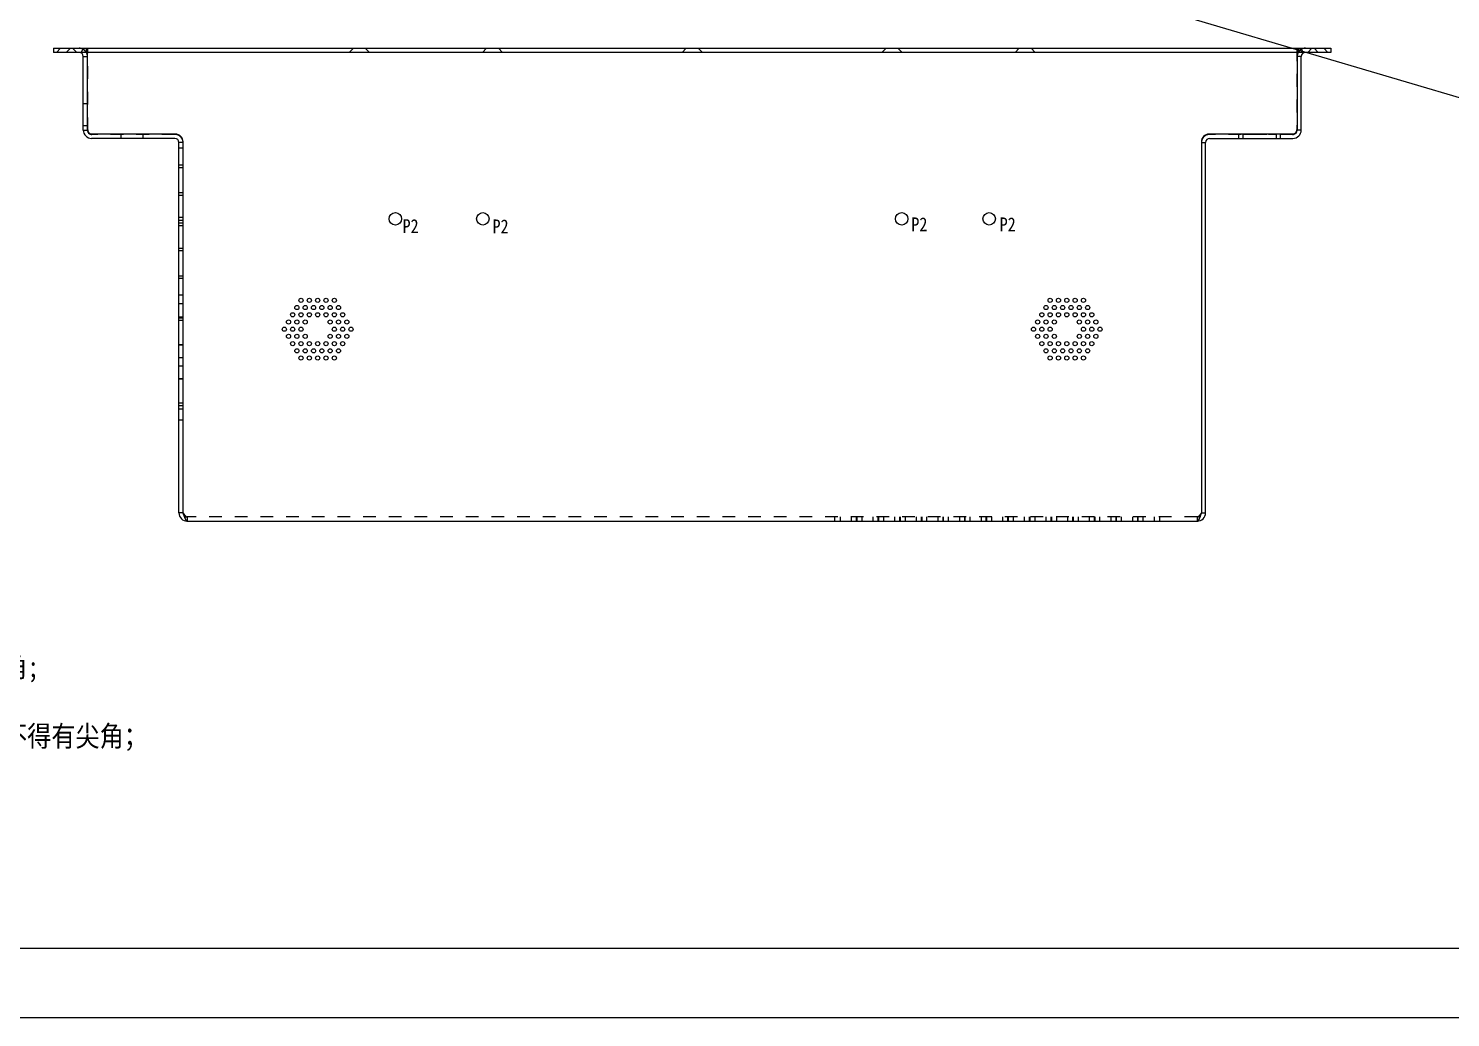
# Model space of a CAD drawing. Header units: millimetres. Extents: x -177 to 18421, y -5017 to 3255.
# Drawn here: x 1906 to 2418, y 1112 to 1469 of the extents above; entities that cross this region are included whole.
import ezdxf

# ---------------------------------------------------------------- set-up
doc = ezdxf.new("R2010")
doc.units = ezdxf.units.MM
doc.header["$LTSCALE"] = 46.255
doc.linetypes.add('HIDDEN', pattern=[0.2, 0.1, -0.1])
doc.layers.get('0').update_dxf_attribs({"linetype": 'CONTINUOUS'})
for name, color, linetype in [('02___PRT_ALL_AXES', 7, 'CONTINUOUS'), ('03___PRT_ALL_CURVES', 7, 'CONTINUOUS'), ('DEFAULT_2', 8, 'HIDDEN')]:
    doc.layers.add(name, color=color, linetype=linetype)
doc.styles.get("Standard").update_dxf_attribs({"font": 'txt', "width": 0.85})

msp = doc.modelspace()

# ---------------------------------------------------------------- linework, layer by layer
msp.add_line((-176.891, 2211.998), (3543.087, 1111.998))
at = {"color": 7, "linetype": 'Continuous'}
for p, q in [((1914.652, 1461.465), (1914.652, 1459.965)), ((1914.652, 1461.465), (2375.052, 1461.465)), ((2375.052, 1461.465), (2375.052, 1459.965)), ((1961.352, 1293.965), (1959.852, 1293.965)), ((2328.352, 1293.965), (2329.852, 1293.965))]:
    msp.add_line(p, q, dxfattribs=at)
at = {"color": 3, "linetype": 'Continuous'}
for p, q in [((2375.052, 1459.965), (1914.652, 1459.965)), ((1925.352, 1431.965), (1925.352, 1458.465)), ((1926.852, 1431.765), (1926.852, 1459.965)), ((2362.852, 1459.965), (2362.852, 1431.765)), ((2364.352, 1431.965), (2364.352, 1458.465)), ((1958.552, 1430.465), (1928.152, 1430.465)), ((2361.552, 1430.465), (2331.152, 1430.465)), ((1958.352, 1428.965), (1928.352, 1428.965)), ((1959.852, 1293.965), (1959.852, 1427.465)), ((1961.352, 1293.965), (1961.352, 1427.665)), ((2328.352, 1427.665), (2328.352, 1293.965)), ((2329.852, 1293.965), (2329.852, 1427.465)), ((2331.352, 1428.965), (2361.352, 1428.965)), ((1962.852, 1290.965), (2326.852, 1290.965))]:
    msp.add_line(p, q, dxfattribs=at)
at = {"color": 7, "linetype": 'Continuous'}
for points in [[(1608.287, 1111.998), (3158.287, 1111.998), (3158.287, 2211.998), (1608.287, 2211.998)], [(1633.287, 1136.998), (3133.287, 1136.998), (3133.287, 2186.998), (1633.287, 2186.998)]]:
    msp.add_lwpolyline(points, close=True, dxfattribs=at)
at = {"color": 3, "linetype": 'Continuous'}
for centre, radius, start, end in [((1923.852, 1458.465), 1.5, 0, 90), ((2365.852, 1458.465), 1.5, 90, 180), ((1928.352, 1431.965), 3, 180, 270), ((1928.152, 1431.765), 1.3, 180, 270), ((1958.552, 1427.665), 2.8, 0, 90), ((2331.152, 1427.665), 2.8, 90, 180), ((2361.352, 1431.965), 3, 270, 0), ((2361.552, 1431.765), 1.3, 270, 0), ((1958.352, 1427.465), 1.5, 0, 90), ((2331.352, 1427.465), 1.5, 90, 180), ((1962.852, 1293.965), 3, 180, 270), ((2326.852, 1293.965), 3, 270, 0)]:
    msp.add_arc(centre, radius, start, end, dxfattribs=at)
at = {"color": 7, "linetype": 'Continuous'}
for centre, radius, start, end in [((1923.852, 1458.465), 3, 0, 30.09241), ((2365.852, 1458.465), 3, 149.90759, 180), ((1958.352, 1427.465), 3, 3.817, 86.183), ((1958.362, 1427.52), 2.99, 2.76759, 70.08187), ((2331.341, 1427.52), 2.99, 109.91813, 177.23241), ((2331.352, 1427.465), 3, 93.817, 176.183), ((1962.852, 1293.965), 1.5, 180, 215.39848), ((1985.311, 1310.031), 28.92, 214.11217, 214.33489), ((2326.852, 1293.965), 1.5, 324.60152, 0), ((2304.393, 1310.031), 28.92, 325.66511, 325.88783)]:
    msp.add_arc(centre, radius, start, end, dxfattribs=at)
at = {"color": 3, "linetype": 'Continuous'}
for points in [[(1961.352, 1293.965), (1961.474, 1293.581), (1961.651, 1293.022), (1961.904, 1292.315), (1962.086, 1291.865), (1962.271, 1291.489), (1962.477, 1291.162), (1962.705, 1290.965), (1962.852, 1290.965)], [(2328.352, 1293.965), (2328.229, 1293.581), (2328.052, 1293.022), (2327.799, 1292.315), (2327.617, 1291.865), (2327.432, 1291.489), (2327.226, 1291.162), (2326.998, 1290.965), (2326.852, 1290.965)]]:
    msp.add_open_spline(points, degree=3, knots=[0, 0, 0, 0, 0.3508516, 0.5110678, 0.6539255, 0.7752257, 0.8724512, 1, 1, 1, 1], dxfattribs=at)
at = {"layer": '02___PRT_ALL_AXES', "color": 8, "linetype": 'HIDDEN'}
for p, q in [((1926.952, 1459.965), (1926.952, 1461.465)), ((2343.352, 1430.465), (2355.352, 1430.465)), ((2343.352, 1430.465), (2343.352, 1428.965)), ((2355.352, 1430.465), (2355.352, 1428.965)), ((2343.352, 1428.965), (2355.352, 1428.965))]:
    msp.add_line(p, q, dxfattribs=at)
at = {"layer": '02___PRT_ALL_AXES', "color": 3, "linetype": 'Continuous'}
for centre, radius in [((2037.852, 1399.965), 2.25), ((2069.352, 1399.965), 2.25), ((2220.352, 1399.965), 2.25), ((2251.852, 1399.965), 2.25), ((2002.352, 1367.955), 0.75), ((2003.852, 1370.553), 0.75), ((2005.352, 1367.955), 0.75), ((2006.852, 1370.553), 0.75), ((2008.352, 1367.955), 0.75), ((2009.852, 1370.553), 0.75), ((2011.352, 1367.955), 0.75), ((2012.852, 1370.553), 0.75), ((2014.352, 1367.955), 0.75), ((2015.852, 1370.553), 0.75), ((2017.352, 1367.955), 0.75), ((2272.352, 1367.955), 0.75), ((2273.852, 1370.553), 0.75), ((2275.352, 1367.955), 0.75), ((2276.852, 1370.553), 0.75), ((2278.352, 1367.955), 0.75), ((2279.852, 1370.553), 0.75), ((2281.352, 1367.955), 0.75), ((2282.852, 1370.553), 0.75), ((2284.352, 1367.955), 0.75), ((2285.852, 1370.553), 0.75), ((2287.352, 1367.955), 0.75), ((1999.352, 1362.759), 0.75), ((2000.852, 1365.357), 0.75), ((2002.352, 1362.759), 0.75), ((2003.852, 1365.357), 0.75), ((2005.352, 1362.759), 0.75), ((2006.852, 1365.357), 0.75), ((2009.852, 1365.357), 0.75), ((2012.852, 1365.357), 0.75), ((2014.352, 1362.759), 0.75), ((2015.852, 1365.357), 0.75), ((2017.352, 1362.759), 0.75), ((2018.852, 1365.357), 0.75), ((2020.352, 1362.759), 0.75), ((2269.352, 1362.759), 0.75), ((2270.852, 1365.357), 0.75), ((2272.352, 1362.759), 0.75), ((2273.852, 1365.357), 0.75), ((2275.352, 1362.759), 0.75), ((2276.852, 1365.357), 0.75), ((2279.852, 1365.357), 0.75), ((2282.852, 1365.357), 0.75), ((2284.352, 1362.759), 0.75), ((2285.852, 1365.357), 0.75), ((2287.352, 1362.759), 0.75), ((2288.852, 1365.357), 0.75), ((2290.352, 1362.759), 0.75), ((1997.852, 1360.161), 0.75), ((2000.852, 1360.161), 0.75), ((2003.852, 1360.161), 0.75), ((2015.852, 1360.161), 0.75), ((2018.852, 1360.161), 0.75), ((2021.852, 1360.161), 0.75), ((2267.852, 1360.161), 0.75), ((2270.852, 1360.161), 0.75), ((2273.852, 1360.161), 0.75), ((2285.852, 1360.161), 0.75), ((2288.852, 1360.161), 0.75), ((2291.852, 1360.161), 0.75), ((1999.352, 1357.563), 0.75), ((2000.852, 1354.965), 0.75), ((2002.352, 1357.563), 0.75), ((2003.852, 1354.965), 0.75), ((2005.352, 1357.563), 0.75), ((2006.852, 1354.965), 0.75), ((2009.852, 1354.965), 0.75), ((2012.852, 1354.965), 0.75), ((2014.352, 1357.563), 0.75), ((2015.852, 1354.965), 0.75), ((2017.352, 1357.563), 0.75), ((2018.852, 1354.965), 0.75), ((2020.352, 1357.563), 0.75), ((2269.352, 1357.563), 0.75), ((2270.852, 1354.965), 0.75), ((2272.352, 1357.563), 0.75), ((2273.852, 1354.965), 0.75), ((2275.352, 1357.563), 0.75), ((2276.852, 1354.965), 0.75), ((2279.852, 1354.965), 0.75), ((2282.852, 1354.965), 0.75), ((2284.352, 1357.563), 0.75), ((2285.852, 1354.965), 0.75), ((2287.352, 1357.563), 0.75), ((2288.852, 1354.965), 0.75), ((2290.352, 1357.563), 0.75), ((2002.352, 1352.367), 0.75), ((2003.852, 1349.769), 0.75), ((2005.352, 1352.367), 0.75), ((2006.852, 1349.769), 0.75), ((2008.352, 1352.367), 0.75), ((2009.852, 1349.769), 0.75), ((2011.352, 1352.367), 0.75), ((2012.852, 1349.769), 0.75), ((2014.352, 1352.367), 0.75), ((2015.852, 1349.769), 0.75), ((2017.352, 1352.367), 0.75), ((2272.352, 1352.367), 0.75), ((2273.852, 1349.769), 0.75), ((2275.352, 1352.367), 0.75), ((2276.852, 1349.769), 0.75), ((2278.352, 1352.367), 0.75), ((2279.852, 1349.769), 0.75), ((2281.352, 1352.367), 0.75), ((2282.852, 1349.769), 0.75), ((2284.352, 1352.367), 0.75), ((2285.852, 1349.769), 0.75), ((2287.352, 1352.367), 0.75)]:
    msp.add_circle(centre, radius, dxfattribs=at)
at = {"layer": '03___PRT_ALL_CURVES', "color": 4, "linetype": 'Continuous'}
msp.add_circle((2279.852, 1354.965), 0.75, dxfattribs=at)
at = {"layer": 'DEFAULT_2', "color": 8, "linetype": 'HIDDEN'}
for p, q in [((1915.702, 1459.965), (1917.202, 1461.465)), ((1919.202, 1459.965), (1920.702, 1461.465)), ((1923.002, 1459.965), (1921.502, 1461.465)), ((1924.551, 1459.792), (1925.25, 1461.119)), ((1926.502, 1459.965), (1925.002, 1461.465)), ((1926.352, 1461.465), (1926.352, 1459.965)), ((1926.852, 1461.465), (1926.852, 1459.965)), ((1926.952, 1431.876), (1926.952, 1461.465)), ((2021.202, 1459.965), (2022.702, 1461.465)), ((2028.502, 1459.965), (2027.002, 1461.465)), ((2069.202, 1459.965), (2070.702, 1461.465)), ((2076.502, 1459.965), (2075.002, 1461.465)), ((2141.202, 1459.965), (2142.702, 1461.465)), ((2148.502, 1459.965), (2147.002, 1461.465)), ((2213.202, 1459.965), (2214.702, 1461.465)), ((2220.502, 1459.965), (2219.002, 1461.465)), ((2261.202, 1459.965), (2262.702, 1461.465)), ((2268.502, 1459.965), (2267.002, 1461.465)), ((2362.752, 1461.465), (2362.752, 1431.876)), ((2362.852, 1461.465), (2362.852, 1459.965)), ((2363.202, 1459.965), (2364.702, 1461.465)), ((2363.352, 1461.465), (2363.352, 1459.965)), ((2365.152, 1459.792), (2364.453, 1461.119)), ((2366.702, 1459.965), (2368.202, 1461.465)), ((2370.502, 1459.965), (2369.002, 1461.465)), ((2374.002, 1459.965), (2372.502, 1461.465)), ((1925.352, 1458.465), (1926.852, 1458.465)), ((2364.352, 1458.465), (2362.852, 1458.465)), ((1926.852, 1441.465), (1925.352, 1441.465)), ((1926.852, 1433.465), (1925.352, 1433.465)), ((1925.352, 1431.965), (1926.852, 1431.965)), ((1958.352, 1430.512), (1928.452, 1430.512)), ((1958.352, 1430.381), (1928.452, 1430.381)), ((1938.852, 1430.465), (1938.852, 1428.965)), ((1946.852, 1430.465), (1946.852, 1428.965)), ((2361.252, 1430.512), (2331.352, 1430.512)), ((2361.252, 1430.381), (2331.352, 1430.381)), ((2341.852, 1428.965), (2341.852, 1430.465)), ((2356.852, 1428.965), (2356.852, 1430.465)), ((2364.352, 1431.965), (2362.852, 1431.965)), ((1961.352, 1427.465), (1959.852, 1427.465)), ((1961.352, 1425.465), (1959.852, 1425.465)), ((2328.352, 1427.465), (2329.852, 1427.465)), ((1959.852, 1419.421), (1961.352, 1419.421)), ((1959.852, 1418.497), (1961.352, 1418.497)), ((1959.852, 1409.424), (1961.352, 1409.424)), ((1959.852, 1408.5), (1961.352, 1408.5)), ((1961.352, 1400.465), (1959.852, 1400.465)), ((1959.852, 1399.427), (1961.352, 1399.427)), ((1959.852, 1398.503), (1961.352, 1398.503)), ((1961.352, 1397.465), (1959.852, 1397.465)), ((1959.852, 1389.43), (1961.352, 1389.43)), ((1959.852, 1388.506), (1961.352, 1388.506)), ((1959.852, 1379.433), (1961.352, 1379.433)), ((1959.852, 1378.509), (1961.352, 1378.509)), ((1961.352, 1372.465), (1959.852, 1372.465)), ((1959.852, 1369.465), (1961.352, 1369.465)), ((1961.352, 1364.465), (1959.852, 1364.465)), ((1959.852, 1364.228), (1961.352, 1364.228)), ((1959.852, 1363.465), (1961.352, 1363.465)), ((1959.852, 1354.66), (1961.352, 1354.66)), ((1959.852, 1354.552), (1961.352, 1354.552)), ((1959.852, 1349.965), (1961.352, 1349.965)), ((1959.852, 1346.965), (1961.352, 1346.965)), ((1959.852, 1342.378), (1961.352, 1342.378)), ((1959.852, 1342.27), (1961.352, 1342.27)), ((1961.352, 1333.465), (1959.852, 1333.465)), ((1959.852, 1332.701), (1961.352, 1332.701)), ((1959.852, 1331.465), (1961.352, 1331.465)), ((1959.852, 1327.465), (1961.352, 1327.465)), ((1961.352, 1293.703), (1961.352, 1293.965)), ((1961.352, 1293.834), (1961.367, 1293.812)), ((1962.852, 1292.465), (1962.852, 1290.965)), ((2326.852, 1292.465), (1962.852, 1292.465)), ((2196.292, 1290.965), (2196.292, 1292.465)), ((2198.292, 1290.965), (2198.292, 1292.465)), ((2202.292, 1290.965), (2202.292, 1292.465)), ((2204.086, 1290.965), (2204.086, 1292.465)), ((2204.292, 1290.965), (2204.292, 1292.465)), ((2206.086, 1290.965), (2206.086, 1292.465)), ((2210.086, 1290.965), (2210.086, 1292.465)), ((2211.88, 1290.965), (2211.88, 1292.465)), ((2212.086, 1290.965), (2212.086, 1292.465)), ((2213.88, 1290.965), (2213.88, 1292.465)), ((2217.88, 1290.965), (2217.88, 1292.465)), ((2219.675, 1290.965), (2219.675, 1292.465)), ((2219.88, 1290.965), (2219.88, 1292.465)), ((2221.675, 1290.965), (2221.675, 1292.465)), ((2225.675, 1290.965), (2225.675, 1292.465)), ((2227.469, 1290.965), (2227.469, 1292.465)), ((2227.675, 1290.965), (2227.675, 1292.465)), ((2229.469, 1290.965), (2229.469, 1292.465)), ((2233.469, 1290.965), (2233.469, 1292.465)), ((2235.263, 1290.965), (2235.263, 1292.465)), ((2235.469, 1290.965), (2235.469, 1292.465)), ((2237.263, 1290.965), (2237.263, 1292.465)), ((2241.263, 1290.965), (2241.263, 1292.465)), ((2243.057, 1290.965), (2243.057, 1292.465)), ((2243.263, 1290.965), (2243.263, 1292.465)), ((2245.057, 1290.965), (2245.057, 1292.465)), ((2249.057, 1290.965), (2249.057, 1292.465)), ((2250.852, 1290.965), (2250.852, 1292.465)), ((2251.057, 1290.965), (2251.057, 1292.465)), ((2252.852, 1290.965), (2252.852, 1292.465)), ((2256.852, 1290.965), (2256.852, 1292.465)), ((2258.646, 1290.965), (2258.646, 1292.465)), ((2258.852, 1290.965), (2258.852, 1292.465)), ((2260.646, 1290.965), (2260.646, 1292.465)), ((2264.646, 1290.965), (2264.646, 1292.465)), ((2266.44, 1290.965), (2266.44, 1292.465)), ((2266.646, 1290.965), (2266.646, 1292.465)), ((2268.44, 1290.965), (2268.44, 1292.465)), ((2272.44, 1290.965), (2272.44, 1292.465)), ((2274.234, 1290.965), (2274.234, 1292.465)), ((2274.44, 1290.965), (2274.44, 1292.465)), ((2276.234, 1290.965), (2276.234, 1292.465)), ((2280.234, 1290.965), (2280.234, 1292.465)), ((2282.029, 1290.965), (2282.029, 1292.465)), ((2282.234, 1290.965), (2282.234, 1292.465)), ((2284.029, 1290.965), (2284.029, 1292.465)), ((2288.029, 1290.965), (2288.029, 1292.465)), ((2289.823, 1290.965), (2289.823, 1292.465)), ((2290.029, 1290.965), (2290.029, 1292.465)), ((2291.823, 1290.965), (2291.823, 1292.465)), ((2295.823, 1290.965), (2295.823, 1292.465)), ((2297.617, 1290.965), (2297.617, 1292.465)), ((2297.823, 1290.965), (2297.823, 1292.465)), ((2299.617, 1290.965), (2299.617, 1292.465)), ((2303.617, 1290.965), (2303.617, 1292.465)), ((2305.411, 1290.965), (2305.411, 1292.465)), ((2305.617, 1290.965), (2305.617, 1292.465)), ((2307.411, 1290.965), (2307.411, 1292.465)), ((2311.411, 1290.965), (2311.411, 1292.465)), ((2313.411, 1290.965), (2313.411, 1292.465)), ((2326.852, 1292.465), (2326.852, 1290.965)), ((2328.337, 1293.812), (2328.352, 1293.834)), ((2328.352, 1293.703), (2328.352, 1293.965))]:
    msp.add_line(p, q, dxfattribs=at)
for centre, radius, start, end in [((1923.852, 1458.465), 3, 30.09241, 90), ((2365.852, 1458.465), 3, 90, 149.90759), ((1928.352, 1431.965), 1.5, 180, 270), ((1928.433, 1432.006), 1.482, 180.00037, 181.21215), ((1928.445, 1432.007), 1.493, 181.21892, 188.88179), ((1928.438, 1431.876), 1.487, 180.00328, 183.87201), ((1928.444, 1431.876), 1.493, 183.87032, 227.51544), ((1928.439, 1432.006), 1.488, 188.88243, 191.28597), ((1928.448, 1432.01), 1.497, 191.35941, 258.85903), ((1928.452, 1431.888), 1.507, 247.5163, 257.91451), ((1928.45, 1431.882), 1.5, 257.92408, 258.79639), ((1928.452, 1432.021), 1.509, 258.80442, 266.38109), ((1928.452, 1431.89), 1.509, 258.80375, 265.89521), ((1928.452, 1431.886), 1.504, 265.89245, 269.99638), ((1928.452, 1432.016), 1.503, 266.37946, 269.99711), ((1958.351, 1427.503), 3.01, 86.12372, 89.99718), ((1958.352, 1427.465), 3, 86.183, 90), ((1958.351, 1427.372), 3.009, 86.34011, 89.99745), ((1958.349, 1427.487), 3.025, 70.05517, 86.09113), ((2331.354, 1427.487), 3.025, 93.90887, 109.94483), ((2331.352, 1427.503), 3.01, 90.00282, 93.87628), ((2331.352, 1427.465), 3, 90, 93.817), ((2331.352, 1427.372), 3.009, 90.00255, 93.65989), ((2361.252, 1432.016), 1.503, 270.00289, 273.62054), ((2361.252, 1431.886), 1.504, 270.00362, 274.10755), ((2361.251, 1432.021), 1.509, 273.61891, 281.1925), ((2361.352, 1431.965), 1.5, 270, 0), ((2361.251, 1431.89), 1.509, 274.10479, 281.19625), ((2361.255, 1432.01), 1.497, 281.13789, 348.64058), ((2361.253, 1431.882), 1.5, 281.20361, 282.07592), ((2361.251, 1431.888), 1.507, 282.08549, 292.4837), ((2361.259, 1431.876), 1.493, 312.48456, 356.12968), ((2361.264, 1432.006), 1.488, 348.71403, 351.11757), ((2361.259, 1432.007), 1.493, 351.11821, 358.78108), ((2361.265, 1431.876), 1.487, 356.12799, 359.99672), ((2361.27, 1432.006), 1.482, 358.78785, 359.99963), ((1958.37, 1427.392), 2.981, 2.51053, 10.03083), ((1958.352, 1427.465), 3, 0, 3.817), ((1958.38, 1427.523), 2.972, 0.0015, 2.71583), ((1958.376, 1427.393), 2.976, 1.38506, 2.51001), ((1958.384, 1427.393), 2.968, 0.00042, 1.38522), ((2331.352, 1427.465), 3, 176.183, 180), ((2331.324, 1427.523), 2.972, 177.28417, 179.9985), ((2331.327, 1427.393), 2.976, 177.48999, 178.61494), ((2331.319, 1427.393), 2.968, 178.61478, 179.99958), ((2331.333, 1427.392), 2.981, 169.96917, 177.48947), ((1975.539, 1303.349), 17.082, 214.31475, 214.9586), ((1962.852, 1293.965), 1.5, 215.39848, 270), ((2326.852, 1293.965), 1.5, 270, 324.60152), ((2314.165, 1303.349), 17.082, 325.0414, 325.68525)]:
    msp.add_arc(centre, radius, start, end, dxfattribs=at)
for points in [[(1927.876, 1430.496), (1927.715, 1430.562), (1927.564, 1430.658), (1927.436, 1430.776)], [(2362.267, 1430.776), (2362.139, 1430.658), (2361.988, 1430.562), (2361.827, 1430.496)]]:
    msp.add_open_spline(points, degree=3, dxfattribs=at)
for points, knots in [([(1961.306, 1427.912), (1961.248, 1428.237), (1961.022, 1428.874), (1960.389, 1429.661), (1959.534, 1430.2), (1958.874, 1430.354), (1958.544, 1430.375)], [0, 0, 0, 0, 0.2495841, 0.4994337, 0.7495939, 1, 1, 1, 1]), ([(2331.16, 1430.375), (2330.829, 1430.354), (2330.169, 1430.2), (2329.314, 1429.661), (2328.681, 1428.874), (2328.455, 1428.237), (2328.397, 1427.912)], [0, 0, 0, 0, 0.2504061, 0.5005663, 0.7504159, 1, 1, 1, 1]), ([(1961.352, 1293.965), (1961.474, 1293.772), (1961.711, 1293.404), (1962.123, 1292.834), (1962.562, 1292.465), (1962.852, 1292.465)], [0, 0, 0, 0, 0.3160858, 0.5993013, 1, 1, 1, 1]), ([(1961.352, 1293.703), (1961.472, 1293.347), (1961.699, 1292.688), (1962.005, 1291.921), (1962.272, 1291.433), (1962.483, 1291.133), (1962.709, 1290.965), (1962.852, 1290.965)], [0, 0, 0, 0, 0.3514958, 0.6506085, 0.7702918, 0.8671508, 1, 1, 1, 1]), ([(1961.539, 1293.561), (1961.644, 1293.411), (1961.846, 1293.134), (1962.165, 1292.778), (1962.493, 1292.531), (1962.739, 1292.465), (1962.852, 1292.465)], [0, 0, 0, 0, 0.3106769, 0.5830286, 0.8089312, 1, 1, 1, 1]), ([(2328.352, 1293.965), (2328.229, 1293.772), (2327.993, 1293.404), (2327.58, 1292.834), (2327.141, 1292.465), (2326.852, 1292.465)], [0, 0, 0, 0, 0.3160858, 0.5993013, 1, 1, 1, 1]), ([(2326.852, 1290.965), (2326.994, 1290.965), (2327.22, 1291.133), (2327.432, 1291.433), (2327.699, 1291.921), (2328.004, 1292.688), (2328.231, 1293.347), (2328.352, 1293.703)], [0, 0, 0, 0, 0.1328492, 0.2297082, 0.3493915, 0.6485042, 1, 1, 1, 1]), ([(2326.852, 1292.465), (2326.964, 1292.465), (2327.21, 1292.531), (2327.538, 1292.778), (2327.857, 1293.134), (2328.059, 1293.411), (2328.164, 1293.561)], [0, 0, 0, 0, 0.1910688, 0.4169714, 0.6893231, 1, 1, 1, 1])]:
    msp.add_open_spline(points, degree=3, knots=knots, dxfattribs=at)

# ---------------------------------------------------------------- texts
at = {"color": 2, "linetype": 'Continuous', "char_height": 5, "width": 8.5, "attachment_point": 1, "line_spacing_factor": 0.9}
for insert in [(2040.449, 1399.821), (2072.877, 1399.723), (2223.822, 1400.463), (2255.659, 1400.454)]:
    msp.add_mtext('P2', dxfattribs=dict(at, insert=insert))
at = {"insert": (1687.786, 1279.743), "char_height": 7.5, "width": 268.72989, "attachment_point": 1}
msp.add_mtext('{\\fSimSun|b0|i0|c134|p54;技术要求：\\P1.端面平直无明显变形；\\P2.表面无划痕、无磕碰、锈迹等缺陷；\\P3.边角表面光滑，切口要平整无利边、毛刺、批锋、锐角;\\P4.\\fSimSun|b0|i0|c134|p34;\\C0;带*号的尺寸为重点把控尺寸\\fSimSun|b0|i0|c134|p54;\\C256;；\\P5.\\C1;边与边的缝隙需要做焊接处理，焊接外侧需要打磨、不得有尖角；\\P6.端面四周折弯边不得出现明显段差；\\P7.表面做加硬阳极氧化黑色；}', dxfattribs=at)

doc.saveas('drawing.dxf')
